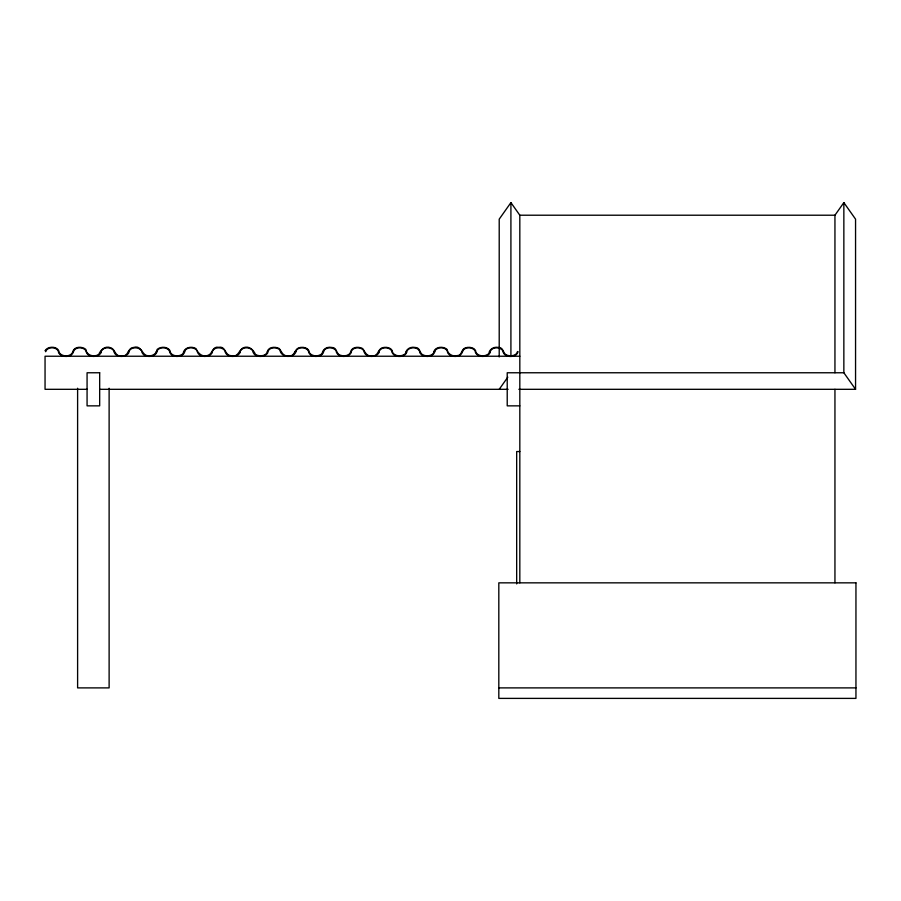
<?xml version="1.0" encoding="UTF-8"?>
<svg xmlns="http://www.w3.org/2000/svg" width="901" height="901" viewBox="0 0 901 901"><rect width="100%" height="100%" fill="white"/><g stroke="black" fill="none" stroke-linecap="round" stroke-linejoin="round"><path stroke-width="1.35" d="M519.821 582.846L519.821 215.215L510.912 202.612L499.21 219.157L499.21 356.965M499.21 389.311L507.792 377.181M834.945 372.766L834.945 215.215L843.854 202.612L855.556 219.157L855.556 389.311L518.852 389.311M519.821 215.215L834.945 215.215M519.821 356.233L45.05 356.233L45.05 389.311L87.194 389.311M855.556 389.311L843.854 372.766L507.218 372.766L507.218 405.855L519.821 405.855M99.831 389.311L508.13 389.311M519.821 451.547L516.678 451.547L516.678 583.916M498.816 687.891L855.95 687.891M489.682 351.559L490.257 351.683M406.306 351.559L406.374 351.559M351.311 351.683L350.737 351.559C351.919 346.682 358.925 346.48 362.619 348.552C365.119 351.581 366.2 356.672 371.629 355.805C378.172 357.078 377.542 349.656 382.001 347.876C385.921 346.502 392.521 347.482 392.69 352.651C395.37 356.706 401.981 356.706 405.45 353.676C405.991 349.047 410.552 346.446 415.079 347.448C420.632 347.223 419.235 354.082 423.718 355.231C427.603 356.605 434.305 355.647 434.338 350.455C437.019 346.412 443.63 346.412 447.099 349.43C447.729 354.048 452.257 356.672 456.796 355.658C462.427 355.906 460.895 349.036 465.378 347.876C469.286 346.502 475.886 347.482 476.055 352.651C478.735 356.706 485.346 356.706 488.815 353.676C489.356 349.047 493.928 346.446 498.444 347.448C504.008 347.223 502.612 354.082 507.094 355.231C510.642 356.402 516.611 355.951 517.534 351.559L518.075 351.683C516.442 358.407 503.332 357.99 502.826 350.692C499.976 346.378 490.268 346.806 490.02 352.888C486.844 358.181 475.66 357.629 475.03 350.692C472.383 346.727 463.902 346.705 462.461 351.683C460.952 357.753 450.714 357.866 447.718 352.888C447.414 346.817 437.751 346.367 434.89 350.692C434.316 357.641 423.087 358.17 419.922 352.888C419.618 346.817 409.955 346.367 407.094 350.692C406.599 358.384 392.205 358.361 391.665 350.692C388.827 346.378 379.107 346.806 378.87 352.888C375.683 358.181 364.511 357.629 363.869 350.692C361.031 346.378 351.322 346.806 351.075 352.888C347.899 358.181 336.715 357.629 336.084 350.692C333.246 346.378 323.527 346.806 323.29 352.888C320.103 358.181 308.93 357.629 308.3 350.692C305.45 346.378 295.742 346.806 295.494 352.888C291.811 358.666 280.616 357.145 279.929 349.836C276.461 346.637 267.935 347.099 267.71 352.888C264.534 358.181 253.35 357.629 252.719 350.692C249.87 346.378 240.162 346.806 239.914 352.888C236.738 358.181 225.565 357.629 224.923 350.692C222.085 346.378 212.377 346.806 212.129 352.888C208.953 358.181 197.769 357.629 197.139 350.692C194.301 346.378 184.581 346.806 184.345 352.888C181.157 358.181 169.985 357.629 169.354 350.692C166.505 346.378 156.797 346.806 156.549 352.888C153.373 358.181 142.189 357.629 141.558 350.692C138.72 346.378 129.012 346.806 128.764 352.888C125.588 358.181 114.404 357.629 113.774 350.692C110.924 346.378 101.216 346.806 100.968 352.888C97.792 358.181 86.609 357.629 85.978 350.692C83.331 346.727 74.851 346.705 73.409 351.683L72.835 351.559C74.242 346.311 82.329 346.232 85.832 349.43C86.473 355.456 93.884 357.382 98.659 354.555C100.721 349.836 105.023 345.308 111.071 347.876C115.542 349.656 115.013 357.066 121.522 355.805C128.82 357.246 127.311 347.718 133.585 347.448C140.702 345.139 141.502 352.696 145.827 355.231C150.658 357.134 156.492 354.701 157.146 349.43C160.615 346.412 167.226 346.412 169.895 350.455C170.334 356.638 179.378 357.168 183.128 353.676C183.669 347.64 191.136 345.736 195.889 348.552C198.006 353.271 202.32 357.798 208.368 355.231C212.839 353.462 212.208 346.029 218.752 347.302C226.005 345.871 224.631 355.388 230.881 355.658C238.033 357.979 238.742 350.41 243.056 347.876C249.104 345.308 253.418 349.836 255.546 354.555C259.24 356.627 266.245 356.424 267.428 351.559L267.36 351.559C268.554 346.682 275.56 346.48 279.254 348.552C281.743 351.581 282.835 356.672 288.252 355.805C294.796 357.078 294.165 349.656 298.636 347.876C302.556 346.502 309.156 347.482 309.325 352.651C311.994 356.706 318.605 356.706 322.074 353.676C322.614 349.047 327.187 346.446 331.714 347.448C337.267 347.223 335.87 354.082 340.353 355.231C343.912 356.402 349.881 355.951 350.804 351.559L351.334 351.683M211.791 351.559L212.354 351.683M128.415 351.559L128.483 351.559M843.854 202.612L843.854 372.766M834.945 389.311L834.945 582.846M510.912 202.612L510.912 355.895M109.122 388.241L109.122 687.891L77.61 687.891L77.61 388.241M45.287 350.455L45.624 351.683C47.156 346.108 58.497 346.57 58.666 352.888C61.685 357.866 71.877 357.742 73.443 351.683L72.902 351.559C71.404 357.078 62.045 357.134 59.218 352.651C58.745 346.142 48.305 345.635 45.287 350.455M99.673 372.766L87.07 372.766L87.07 405.855L99.673 405.855L99.673 372.766M855.95 582.846L498.816 582.846L498.816 698.388L855.95 698.388L855.95 582.846M462.461 351.683L461.886 351.559L462.495 351.683M434.676 351.683L434.102 351.559L434.71 351.683M379.096 351.683L378.521 351.559L379.13 351.683M323.515 351.683L322.941 351.559L323.549 351.683M295.731 351.683L295.156 351.559L295.753 351.683M240.15 351.683L239.576 351.559L240.184 351.683M184.57 351.683L183.995 351.559L184.604 351.683M156.785 351.683L156.211 351.559L156.808 351.683M101.205 351.683L100.63 351.559L101.227 351.683"/></g></svg>
